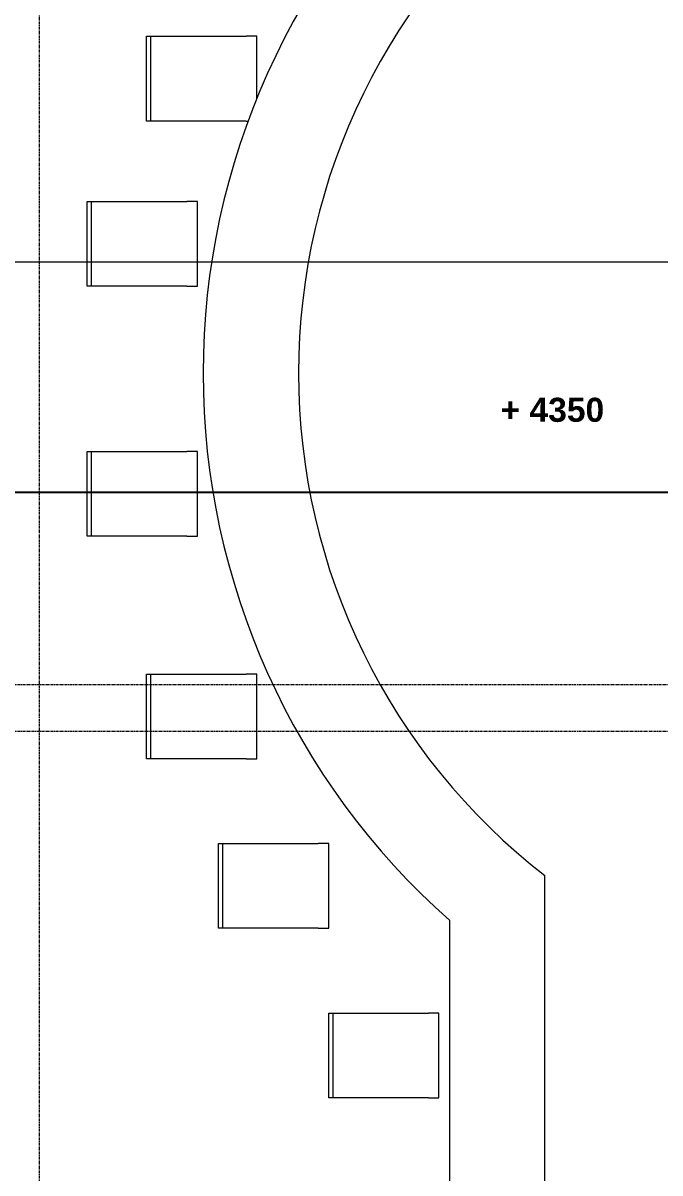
# Model space of a CAD drawing. Header units: inches. Extents: x 22 to 382261, y 22 to 371281.
# Drawn here: x 45092 to 48097, y 169352 to 174780 of the extents above; entities that cross this region are included whole.
import ezdxf

# ---------------------------------------------------------------- set-up
doc = ezdxf.new("R2010")
doc.units = ezdxf.units.IN
doc.header["$MEASUREMENT"] = 0
doc.linetypes.add('Grid Line 1_2_', pattern=[22.225, 12.7, -3.175, 3.175, -3.175])
for name, color, linetype, lineweight in [('A-ANNO-DIMS', 211, 'Continuous', 9), ('G-ANNO-DIMS', 111, 'Continuous', 9), ('G-ANNO-SYMB', 111, 'Continuous', 9), ('I-FURN', 30, 'Continuous', 9), ('Q-CASE', 31, 'Continuous', 9), ('S-GRID', 1, 'Continuous', 9)]:
    doc.layers.add(name, color=color, linetype=linetype, lineweight=lineweight)
doc.styles.add('Arial_B', font='arialbd.ttf', dxfattribs={"height": 350.793651})
doc.styles.add('Arial_B_1', font='arialbd.ttf', dxfattribs={"height": 180.555556})
doc.dimstyles.new('2', dxfattribs={"dimscale": 304.8, "dimtxt": 346.888196, "dimasz": 0.221354, "dimexe": 1.338583, "dimexo": 0.0625, "dimgap": 0.278871, "dimtad": 1, "dimdec": 0, "dimzin": 0, "dimdsep": 46, "dimtxsty": 'Arial_B', "dimblk1": 'OBLIQUE', "dimblk2": 'OBLIQUE', "dimsah": 1, "dimcen": 0.09, "dimdle": 0.557743, "dimazin": 0, "dimtfac": 1, "dimtdec": 4, "dimtix": 1, "dimtmove": 0, "dimatfit": 3, "dimfxl": 0.557743, "dimfxlon": 1, "dimtvp": 1, "dimtolj": 1, "dimtzin": 0, "dimarcsym": 2})

# ---------------------------------------------------------------- blocks, each defined once
blk = doc.blocks.new('Bar_Stool_-_Stivi_6177_0001 - Bar_Stool_-_Stivi_6177_0001-V21-02-FIRST FLOOR DIM - PART B')
at = {"layer": 'I-FURN'}
for p, q in [((-200, 200), (-209.9, 200)), ((-200, 200), (200, 200)), ((200, 200), (250, 200)), ((250, 200), (270, 200)), ((250, 200), (250, -200)), ((270, 200), (270, -200)), ((-250, 97.7), (-250, -200)), ((-250, -200), (-200, -200)), ((200, -200), (-200, -200)), ((250, -200), (200, -200)), ((270, -200), (250, -200))]:
    blk.add_line(p, q, dxfattribs=at)
blk = doc.blocks.new('Bar_Stool_-_Stivi_6177_0001 - Bar_Stool_-_Stivi_6177_0001-886307-02-FIRST FLOOR DIM - PART B')
at = {"layer": 'I-FURN'}
for p, q in [((-250, 200), (-250, -200)), ((-200, 200), (-250, 200)), ((-200, 200), (200, 200)), ((200, 200), (250, 200)), ((250, 200), (270, 200)), ((250, 200), (250, -200)), ((270, 200), (270, -200)), ((-250, -200), (-200, -200)), ((200, -200), (-200, -200)), ((250, -200), (200, -200)), ((270, -200), (250, -200))]:
    blk.add_line(p, q, dxfattribs=at)
blk = doc.blocks.new('Casework 30 - Casework 30-869156-02-FIRST FLOOR DIM - PART B')
at = {"layer": 'Q-CASE'}
for p, q in [((21096.2, -2001.8), (21096.2, 1137.2)), ((20646.2, 925.9), (20646.2, -1551.8))]:
    blk.add_line(p, q, dxfattribs=at)
for radius, start, end in [(3448.7, 131.5144, 228.4856), (2998.7, 127.7493, 232.2507)]:
    blk.add_arc((22932, 3508.2), radius, start, end, dxfattribs=at)
blk = doc.blocks.new('Bar_Stool_-_Stivi_6177_0001 - Bar_Stool_-_Stivi_6177_0001-886574-02-FIRST FLOOR DIM - PART B')
at = {"layer": 'I-FURN'}
for p, q in [((-250, 200), (-250, -200)), ((-200, 200), (-250, 200)), ((-200, 200), (200, 200)), ((200, 200), (250, 200)), ((250, 200), (270, 200)), ((250, 200), (250, -200)), ((270, 200), (270, -200)), ((-250, -200), (-200, -200)), ((200, -200), (-200, -200)), ((250, -200), (200, -200)), ((270, -200), (250, -200))]:
    blk.add_line(p, q, dxfattribs=at)
blk = doc.blocks.new('_Oblique')
at = {"color": 0, "linetype": 'ByBlock', "lineweight": -2}
blk.add_line((-0.5, -0.5), (0.5, 0.5), dxfattribs=at)
blk = doc.blocks.new('*D5535')
at = {"layer": 'A-ANNO-DIMS', "color": 0, "lineweight": -2, "transparency": 16777216}
for p, q in [((28139.5, 172475), (28139.5, 172973.9)), ((49185.6, 172475), (49185.6, 172973.9)), ((27969.5, 172565.9), (49355.6, 172565.9))]:
    blk.add_line(p, q, dxfattribs=at)
at = {"layer": 'Defpoints', "color": 0, "transparency": 16777216}
for p in [(49185.6, 172565.9), (28139.5, 172455.9), (49185.6, 172455.9)]:
    blk.add_point(p, dxfattribs=at)
at = {"layer": 'A-ANNO-DIMS', "color": 0, "lineweight": -2, "transparency": 16777216, "xscale": 67.46874999999999, "yscale": 67.46874999999999, "zscale": 67.46874999999999, "rotation": 180}
blk.add_blockref('_Oblique', (28139.5, 172565.9), dxfattribs=at)
at = {"layer": 'A-ANNO-DIMS', "color": 0, "lineweight": -2, "transparency": 16777216, "xscale": 67.46874999999999, "yscale": 67.46874999999999, "zscale": 67.46874999999999}
blk.add_blockref('_Oblique', (49185.6, 172565.9), dxfattribs=at)
at = {"layer": 'A-ANNO-DIMS', "color": 0, "transparency": 16777216, "insert": (38662.5, 172830.1), "char_height": 350.79, "width": 1026.089, "attachment_point": 5, "style": 'Arial_B'}
blk.add_mtext('\\A1;21046', dxfattribs=at)

msp = doc.modelspace()

# ---------------------------------------------------------------- linework, layer by layer
at = {"layer": 'G-ANNO-SYMB'}
msp.add_line((13325.2, 173652), (50324.3, 173652), dxfattribs=at)
at = {"layer": 'S-GRID', "linetype": 'Grid Line 1_2_'}
for p, q in [((45169.5, 160215.5), (45169.5, 184629.6)), ((13374.5, 171657), (50940.5, 171657)), ((13374.5, 171437), (50940.5, 171437))]:
    msp.add_line(p, q, dxfattribs=at)

# ---------------------------------------------------------------- block references
at = {"layer": 'I-FURN', "rotation": 180}
for name, p in [('Bar_Stool_-_Stivi_6177_0001 - Bar_Stool_-_Stivi_6177_0001-V21-02-FIRST FLOOR DIM - PART B', (45944.5, 174517)), ('Bar_Stool_-_Stivi_6177_0001 - Bar_Stool_-_Stivi_6177_0001-886307-02-FIRST FLOOR DIM - PART B', (45664.5, 173737)), ('Bar_Stool_-_Stivi_6177_0001 - Bar_Stool_-_Stivi_6177_0001-886574-02-FIRST FLOOR DIM - PART B', (45664.5, 172557)), ('Bar_Stool_-_Stivi_6177_0001 - Bar_Stool_-_Stivi_6177_0001-886574-02-FIRST FLOOR DIM - PART B', (45944.5, 171507)), ('Bar_Stool_-_Stivi_6177_0001 - Bar_Stool_-_Stivi_6177_0001-886574-02-FIRST FLOOR DIM - PART B', (46284.5, 170707)), ('Bar_Stool_-_Stivi_6177_0001 - Bar_Stool_-_Stivi_6177_0001-886307-02-FIRST FLOOR DIM - PART B', (46804.5, 169907))]:
    msp.add_blockref(name, p, dxfattribs=at)
at = {"layer": 'Q-CASE'}
msp.add_blockref('Casework 30 - Casework 30-869156-02-FIRST FLOOR DIM - PART B', (26458.3, 169618.8), dxfattribs=at)

# ---------------------------------------------------------------- dimensions: what is measured, and where the dimension line sits
at = {"layer": 'A-ANNO-DIMS'}
dim = msp.add_linear_dim(base=(49185.6, 172565.9), p1=(28139.5, 172455.9), p2=(49185.6, 172455.9), dimstyle='2', override={"dimpost": '<>', "dimfxl": 21046.1}, dxfattribs=at)
dim.commit()
dim.dimension.update_dxf_attribs({"geometry": '*D5535', "text_midpoint": (38662.5, 172830.1)})

# ---------------------------------------------------------------- next in the draw order: texts
at = {"layer": 'G-ANNO-DIMS', "insert": (47344.9, 173010.8), "char_height": 113.49, "width": 716.461, "attachment_point": 1, "line_spacing_factor": 0.941778, "style": 'Arial_B_1', "bg_fill": 3, "box_fill_scale": 1.25, "bg_fill_color": 256, "bg_fill_true_color": 13158600, "bg_fill_transparency": 0}
msp.add_mtext('+ 4350', dxfattribs=at)

doc.saveas('drawing.dxf')
